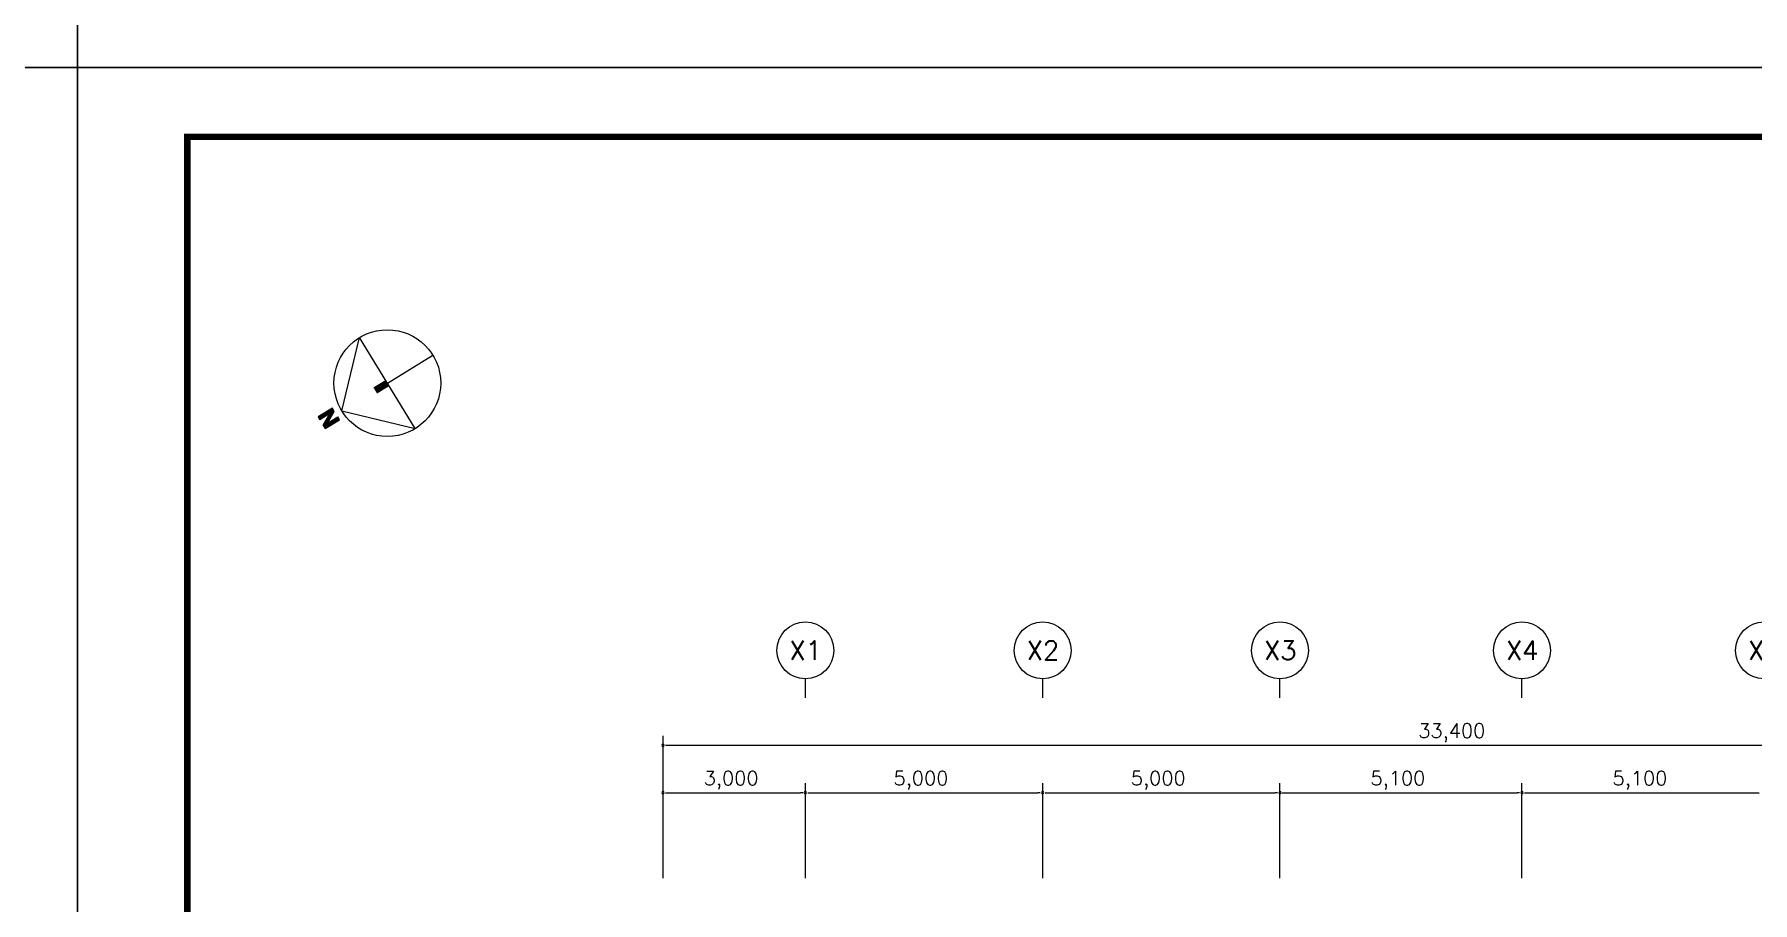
# Model space of a CAD drawing. Header units: millimetres. Extents: x 83956 to 461956, y 36707 to 125807.
# Drawn here: x 209048 to 245255, y 63654 to 81955 of the extents above; entities that cross this region are included whole.
import ezdxf
from ezdxf.enums import TextEntityAlignment as Align

# ---------------------------------------------------------------- set-up
doc = ezdxf.new("R2010")
doc.units = ezdxf.units.MM
doc.header["$LTSCALE"] = 100
doc.header["$MEASUREMENT"] = 0
doc.layers.get('0').update_dxf_attribs({"linetype": 'CONTINUOUS'})
doc.layers.get('Defpoints').update_dxf_attribs({"linetype": 'CONTINUOUS'})
doc.layers.add('ARCH', color=9, linetype='CONTINUOUS')
doc.layers.add('FORM', color=8, linetype='CONTINUOUS')
doc.styles.add('GHS', font='romans.shx', dxfattribs={"bigfont": 'ghs.shx'})

# ---------------------------------------------------------------- blocks, each defined once
blk = doc.blocks.new('PMC-FORMV')
at = {"layer": 'Defpoints'}
blk.add_lwpolyline([(0, 0), (0, 29700), (42000, 29700), (42000, 0)], close=True, dxfattribs=at)
at = {"layer": 'FORM', "const_width": 90.2}
blk.add_lwpolyline([(1544, 975), (1544, 28725), (40744, 28725), (40744, 975)], close=True, dxfattribs=at)

msp = doc.modelspace()

# ---------------------------------------------------------------- hatches: boundary and pattern name
at = {"layer": 'ARCH', "ltscale": 2}
msp.add_hatch(color=256, dxfattribs=at).paths.add_polyline_path([(215368, 74009), (215328, 74075), (215027, 73891), (215063, 73833), (215276, 73963), (215135, 73714), (215175, 73648), (215476, 73832), (215441, 73890), (215227, 73760)])

# ---------------------------------------------------------------- linework, layer by layer
msp.add_lwpolyline([(212272, 79795), (264316, 79795), (264316, 38170), (212272, 38170)], close=True)
for p, q in [((215526, 74019), (215901, 75565)), ((217072, 73644), (215901, 75565)), ((216486, 74604), (217447, 75190)), ((215328, 74075), (215027, 73891)), ((215027, 73891), (215063, 73833)), ((215276, 73963), (215063, 73833)), ((215135, 73714), (215276, 73963)), ((215227, 73760), (215368, 74009)), ((215227, 73760), (215441, 73890)), ((215368, 74009), (215328, 74075)), ((215476, 73832), (215441, 73890)), ((215526, 74019), (217072, 73644)), ((215135, 73714), (215175, 73648)), ((215175, 73648), (215476, 73832)), ((222295, 64170), (222295, 67170)), ((222395, 66970), (255595, 66970)), ((222295, 64170), (222295, 66170)), ((222395, 65970), (225195, 65970)), ((225295, 64170), (225295, 66170)), ((225295, 64170), (225295, 66170)), ((225395, 65970), (230195, 65970)), ((230295, 64170), (230295, 66170)), ((230295, 64170), (230295, 66170)), ((230395, 65970), (235195, 65970)), ((235295, 64170), (235295, 66170)), ((235295, 64170), (235295, 66170)), ((235395, 65970), (240295, 65970)), ((240395, 64170), (240395, 66170)), ((240395, 64170), (240395, 66170)), ((240495, 65970), (245395, 65970))]:
    msp.add_line(p, q, dxfattribs=at)
at = {"layer": 'ARCH'}
for p, q in [((225295, 67970), (225295, 68370)), ((230295, 67970), (230295, 68370)), ((235295, 67970), (235295, 68370)), ((240395, 67970), (240395, 68370))]:
    msp.add_line(p, q, dxfattribs=at)
at = {"layer": 'ARCH', "linetype": 'ByBlock', "lineweight": -2}
for p, q in [((222345, 66970), (222395, 66970)), ((222345, 65970), (222395, 65970)), ((225245, 65970), (225195, 65970)), ((225345, 65970), (225395, 65970)), ((230245, 65970), (230195, 65970)), ((230345, 65970), (230395, 65970)), ((235245, 65970), (235195, 65970)), ((235345, 65970), (235395, 65970)), ((240345, 65970), (240295, 65970)), ((240445, 65970), (240495, 65970))]:
    msp.add_line(p, q, dxfattribs=at)
at = {"layer": 'ARCH', "ltscale": 2}
msp.add_circle((216486, 74604), 1125, dxfattribs=at)
at = {"layer": 'ARCH'}
for centre in [(225295, 68970), (230295, 68970), (235295, 68970), (240395, 68970), (245495, 68970)]:
    msp.add_circle(centre, 600, dxfattribs=at)
at = {"layer": 'ARCH', "linetype": 'ByBlock'}
for centre, start, end in [((222295, 66970), 0, 180), ((222295, 66970), 180, 0), ((222295, 65970), 0, 180), ((222295, 65970), 180, 0), ((225295, 65970), 0, 180), ((225295, 65970), 0, 180), ((225295, 65970), 180, 0), ((225295, 65970), 180, 0), ((230295, 65970), 0, 180), ((230295, 65970), 0, 180), ((230295, 65970), 180, 0), ((230295, 65970), 180, 0), ((235295, 65970), 0, 180), ((235295, 65970), 0, 180), ((235295, 65970), 180, 0), ((235295, 65970), 180, 0), ((240395, 65970), 0, 180), ((240395, 65970), 0, 180), ((240395, 65970), 180, 0), ((240395, 65970), 180, 0)]:
    msp.add_arc(centre, 25, start, end, dxfattribs=at)
at = {"layer": 'ARCH', "ltscale": 2}
msp.add_solid([(216269, 74384), (216191, 74512), (216525, 74540), (216447, 74668)], dxfattribs=at)

# ---------------------------------------------------------------- block references
at = {"layer": 'FORM', "xscale": 1.5, "yscale": 1.5, "zscale": 1.5}
for p in [(146956, 81257), (209956, 81257), (146956, 36707), (209956, 36707)]:
    msp.add_blockref('PMC-FORMV', p, dxfattribs=at)

# ---------------------------------------------------------------- texts
at = {"layer": 'ARCH', "style": 'GHS'}
for s, p in [('X1', (225300, 68970)), ('X2', (230300, 68970)), ('X3', (235300, 68970)), ('X4', (240400, 68970)), ('X5', (245500, 68970))]:
    msp.add_text(s, height=400, dxfattribs=at).set_placement(p, align=Align.MIDDLE)
for s, p in [('33,400', (238209, 67127)), ('3,000', (223152, 66127)), ('5,000', (227152, 66127)), ('5,000', (232152, 66127)), ('5,100', (237202, 66127)), ('5,100', (242302, 66127))]:
    msp.add_text(s, height=300, dxfattribs=at).set_placement(p)

doc.saveas('drawing.dxf')
